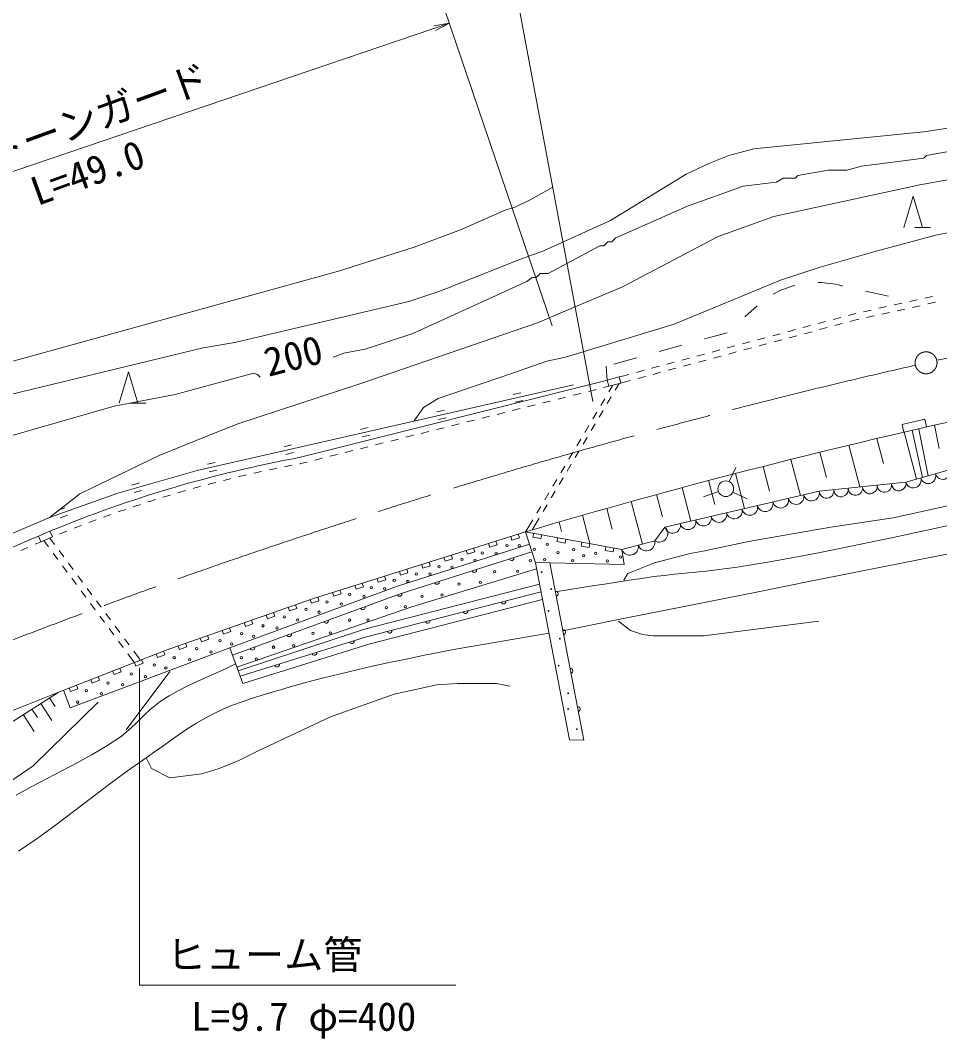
# Model space of a CAD drawing. Units: millimetres, scale not verified. Extents: x 40000 to 680000, y 20000 to 380000.
# Drawn here: x 404547 to 463188, y 246969 to 311965 of the extents above; entities that cross this region are included whole.
import ezdxf
from ezdxf.enums import TextEntityAlignment as Align

# ---------------------------------------------------------------- set-up
doc = ezdxf.new("R2010")
doc.units = ezdxf.units.MM
doc.header["$LTSCALE"] = 1000
doc.linetypes.add('CHAIN', pattern=[18.5, 12, -1.5, 3.5, -1.5])
for name, color, linetype, lineweight in [('M-BGD', 7, 'Continuous', 13), ('M-BMK', 2, 'CHAIN', 13), ('M-STR-HTXT', 7, 'Continuous', 13)]:
    doc.layers.add(name, color=color, linetype=linetype, lineweight=lineweight)
doc.styles.add('ＭＳ ゴシック', font='')
doc.styles.get('ＭＳ ゴシック').set_extended_font_data('MS Gothic')

# ---------------------------------------------------------------- blocks, each defined once
blk = doc.blocks.new('針葉樹林')
at = {"color": 7, "linetype": 'Continuous', "lineweight": 13}
for p, q in [((-0.6, -1), (0, 1)), ((0, 1), (0.6, -1)), ((0.1, -1), (1.1, -1))]:
    blk.add_line(p, q, dxfattribs=at)
blk = doc.blocks.new('電力柱1')
at = {"color": 7, "linetype": 'Continuous', "lineweight": 13}
for p, q in [((0.4, 0.311), (1.186, 0.93)), ((-0.49, 0.061), (-1.483, 0.18)), ((0.316, -0.391), (0.934, -1.176))]:
    blk.add_line(p, q, dxfattribs=at)
blk.add_circle((0.007, 0.002), 0.5, dxfattribs=at)
blk = doc.blocks.new('open_arrow')
at = {"color": 0, "linetype": 'Continuous', "lineweight": -2}
blk.add_lwpolyline([(7.5, 1.25), (0, 0), (7.5, -1.25)], dxfattribs=at)

msp = doc.modelspace()

# ---------------------------------------------------------------- linework, layer by layer
at = {"layer": 'M-BGD'}
for p, q in [((438473, 301301), (437118, 300539)), ((437880, 297237), (436441, 296729)), ((456919, 295029), (456990, 295013)), ((458454, 294689), (459919, 294365)), ((460291, 293800), (460780, 293908)), ((461268, 294016), (461756, 294123)), ((462244, 294231), (462733, 294339)), ((462429, 293862), (462918, 293970)), ((438727, 293173), (437541, 292665)), ((451539, 293753), (450752, 293037)), ((457367, 293132), (457850, 293262)), ((458338, 293369), (458826, 293477)), ((459315, 293585), (459803, 293692)), ((459500, 293216), (459988, 293324)), ((460476, 293431), (460965, 293539)), ((461453, 293647), (461941, 293754)), ((454470, 292353), (454953, 292483)), ((455436, 292613), (455918, 292743)), ((456401, 292872), (456884, 293002)), ((456496, 292484), (456979, 292613)), ((457462, 292743), (457945, 292873)), ((457945, 292873), (458035, 292893)), ((458523, 293001), (459011, 293108)), ((449642, 292028), (448197, 291628)), ((452538, 291834), (453021, 291964)), ((453504, 292094), (453987, 292223)), ((453599, 291705), (454082, 291835)), ((454565, 291965), (455048, 292094)), ((455531, 292224), (456014, 292354)), ((446751, 291228), (445305, 290828)), ((449641, 291055), (450124, 291185)), ((450607, 291315), (451090, 291445)), ((451573, 291575), (452056, 291704)), ((451668, 291186), (452151, 291316)), ((452633, 291445), (453116, 291575)), ((447710, 290536), (448193, 290666)), ((448676, 290796), (449158, 290926)), ((448771, 290407), (449253, 290537)), ((449736, 290667), (450219, 290797)), ((450702, 290926), (451185, 291056)), ((438134, 290209), (435933, 289447)), ((439319, 290463), (438134, 290209)), ((441917, 289890), (441974, 288995)), ((443860, 290428), (442414, 290027)), ((444813, 289758), (445295, 289887)), ((445778, 290017), (446261, 290147)), ((446744, 290277), (447227, 290406)), ((446839, 289888), (447322, 290018)), ((447805, 290148), (448288, 290277)), ((442746, 289202), (442881, 289238)), ((442881, 289238), (443364, 289368)), ((443847, 289498), (444330, 289628)), ((443942, 289109), (444425, 289239)), ((444908, 289369), (445391, 289499)), ((445873, 289629), (446356, 289758)), ((415825, 283233), (439826, 288695)), ((422342, 284061), (441655, 288909)), ((441655, 288909), (441973, 288995)), ((441755, 288522), (442077, 288608)), ((442746, 289202), (441974, 288995)), ((441974, 288995), (441974, 288994)), ((441974, 288995), (442077, 288608)), ((442077, 288608), (442850, 288816)), ((442079, 288247), (442334, 288677)), ((442494, 288359), (442749, 288789)), ((442850, 288816), (442746, 289202)), ((442850, 288816), (442976, 288850)), ((442976, 288850), (443459, 288980)), ((435991, 288078), (436478, 288189)), ((439815, 288035), (440300, 288156)), ((440785, 288278), (441270, 288400)), ((436102, 287591), (436589, 287702)), ((436906, 287304), (437391, 287426)), ((437876, 287548), (438361, 287669)), ((438845, 287791), (439330, 287913)), ((441569, 287387), (441824, 287817)), ((441984, 287499), (442239, 287929)), ((431116, 286969), (431603, 287080)), ((433996, 286574), (434481, 286696)), ((434966, 286817), (435451, 286939)), ((435936, 287061), (436421, 287183)), ((441058, 286527), (441313, 286957)), ((441473, 286639), (441728, 287069)), ((431226, 286481), (431714, 286592)), ((432056, 286087), (432541, 286209)), ((433026, 286330), (433511, 286452)), ((440548, 285668), (440803, 286098)), ((440963, 285779), (441218, 286209)), ((460790, 286167), (460897, 285678)), ((461039, 282485), (474227, 286296)), ((462252, 286503), (462359, 286015)), ((462860, 286129), (463154, 284630)), ((426240, 285860), (426728, 285970)), ((426351, 285372), (426839, 285483)), ((429146, 285356), (429631, 285478)), ((430116, 285600), (430601, 285722)), ((431086, 285843), (431571, 285965)), ((440452, 284919), (440708, 285349)), ((460924, 285685), (461712, 282679)), ((461435, 285803), (462098, 282790)), ((461868, 285879), (462454, 282895)), ((421365, 284750), (421852, 284861)), ((426237, 284626), (426722, 284748)), ((427207, 284869), (427692, 284991)), ((428177, 285113), (428661, 285235)), ((440037, 284808), (440293, 285238)), ((457406, 284853), (458107, 282181)), ((459176, 285275), (459597, 283671)), ((421476, 284263), (421963, 284373)), ((424297, 284139), (424782, 284261)), ((425267, 284382), (425752, 284504)), ((439527, 283948), (439782, 284378)), ((439942, 284059), (440197, 284489)), ((455548, 284401), (455975, 282776)), ((416489, 283641), (416977, 283752)), ((422427, 283670), (422842, 283774)), ((423327, 283895), (423812, 284017)), ((439016, 283088), (439272, 283518)), ((439432, 283199), (439687, 283629)), ((451924, 283493), (452340, 281904)), ((453701, 283942), (454307, 281632)), ((410773, 281789), (415825, 283233)), ((416600, 283153), (417088, 283264)), ((438921, 282339), (439176, 282769)), ((450156, 283037), (450742, 280801)), ((411659, 282303), (412139, 282440)), ((438506, 282228), (438761, 282658)), ((446762, 282139), (447322, 280005)), ((448454, 282591), (448854, 281068)), ((455508, 281911), (461039, 282485)), ((406405, 280235), (410773, 281789)), ((411796, 281822), (412277, 281959)), ((437996, 281368), (438251, 281798)), ((438411, 281480), (438666, 281909)), ((445133, 281697), (445509, 280266)), ((445659, 279618), (455508, 281911)), ((406914, 280681), (407385, 280849)), ((437485, 280508), (437740, 280938)), ((437900, 280620), (438156, 281050)), ((441953, 280814), (442299, 279496)), ((443513, 281251), (444226, 278532)), ((400868, 277860), (406405, 280235)), ((407081, 280210), (407552, 280378)), ((437390, 279760), (437645, 280190)), ((440402, 280373), (440877, 278563)), ((436779, 279319), (436975, 279648)), ((436975, 279648), (437230, 280078)), ((437202, 279444), (437390, 279760)), ((438909, 279943), (439065, 279350)), ((445018, 278741), (445659, 279618)), ((406432, 279357), (405694, 279048)), ((405694, 279048), (405849, 278679)), ((405849, 278679), (406586, 278989)), ((406424, 278920), (406722, 278519)), ((406586, 278989), (406432, 279357)), ((436779, 279319), (423175, 275042)), ((435832, 279021), (435907, 278782)), ((436381, 278931), (435907, 278782)), ((436306, 279170), (436381, 278931)), ((437408, 277347), (436779, 279319)), ((442915, 278187), (436780, 279318)), ((437291, 279224), (437246, 278978)), ((437757, 278884), (437246, 278978)), ((437802, 279130), (437757, 278884)), ((438825, 278941), (438779, 278695)), ((439336, 278847), (439291, 278601)), ((406044, 278761), (406342, 278359)), ((428614, 275843), (437032, 278526)), ((433463, 278276), (433538, 278038)), ((434410, 278574), (434485, 278336)), ((434959, 278485), (434485, 278336)), ((434884, 278723), (434959, 278485)), ((439291, 278601), (438779, 278695)), ((440359, 278658), (440313, 278413)), ((440825, 278318), (440313, 278413)), ((440870, 278564), (440825, 278318)), ((441893, 278376), (441847, 278130)), ((442404, 278282), (442359, 278036)), ((442915, 278187), (445018, 278741)), ((443067, 277226), (442915, 278187)), ((406640, 277958), (406938, 277556)), ((407020, 278117), (407318, 277716)), ((428776, 275370), (437184, 278050)), ((431568, 277681), (431643, 277442)), ((432117, 277591), (431643, 277442)), ((432042, 277830), (432117, 277591)), ((432989, 278127), (433064, 277889)), ((433538, 278038), (433064, 277889)), ((442359, 278036), (441847, 278130)), ((407236, 277155), (407534, 276754)), ((407616, 277314), (407914, 276913)), ((429199, 276936), (429274, 276697)), ((429516, 274536), (437481, 276963)), ((430147, 277234), (430221, 276995)), ((430695, 277144), (430221, 276995)), ((430620, 277383), (430695, 277144)), ((437403, 277363), (443067, 277226)), ((437408, 277347), (439570, 266038)), ((438329, 277341), (440494, 266016)), ((407832, 276352), (408130, 275951)), ((408212, 276511), (408510, 276110)), ((427304, 276340), (427379, 276102)), ((427853, 276251), (427379, 276102)), ((427778, 276489), (427853, 276251)), ((428725, 276787), (428800, 276549)), ((429274, 276697), (428800, 276549)), ((408808, 275709), (409106, 275307)), ((417899, 271921), (428614, 275843)), ((424935, 275596), (425010, 275357)), ((425883, 275893), (425958, 275655)), ((426431, 275804), (425958, 275655)), ((426356, 276042), (426431, 275804)), ((437669, 275979), (426499, 273107)), ((408428, 275549), (408726, 275148)), ((423175, 275042), (413792, 271754)), ((418071, 271452), (428776, 275370)), ((423041, 274996), (423124, 274760)), ((423514, 275149), (423589, 274910)), ((424461, 275447), (424536, 275208)), ((425010, 275357), (424536, 275208)), ((437763, 275487), (426636, 272626)), ((437858, 274995), (426773, 272145)), ((409024, 274746), (409322, 274345)), ((409404, 274906), (409702, 274504)), ((418357, 270670), (429516, 274536)), ((421635, 274503), (421718, 274267)), ((422187, 274431), (421718, 274267)), ((422104, 274667), (422187, 274431)), ((423254, 274805), (423124, 274760)), ((423589, 274910), (423254, 274805)), ((409620, 273943), (409918, 273542)), ((410000, 274103), (410298, 273701)), ((419292, 273682), (419375, 273446)), ((420229, 274010), (420312, 273774)), ((420781, 273938), (420312, 273774)), ((420698, 274174), (420781, 273938)), ((410216, 273140), (410514, 272739)), ((410596, 273300), (410894, 272898)), ((417417, 273025), (417500, 272789)), ((417886, 273189), (417969, 272953)), ((426499, 273107), (418435, 270456)), ((418823, 273517), (418906, 273281)), ((419375, 273446), (418906, 273281)), ((410812, 272337), (411110, 271936)), ((411192, 272497), (411490, 272095)), ((416011, 272532), (416094, 272296)), ((416562, 272460), (416094, 272296)), ((416480, 272696), (416562, 272460)), ((417969, 272953), (417500, 272789)), ((426636, 272626), (418565, 270101)), ((413792, 271754), (406734, 268987)), ((407719, 268086), (417899, 271921)), ((411788, 271694), (412086, 271292)), ((413669, 271706), (413761, 271473)), ((414605, 272039), (414688, 271803)), ((415156, 271968), (414688, 271803)), ((415074, 272203), (415156, 271968)), ((418737, 269631), (417899, 271921)), ((426773, 272145), (418737, 269631)), ((411408, 271535), (411706, 271133)), ((411706, 271133), (411819, 270981)), ((412086, 271292), (412205, 271132)), ((412282, 271162), (412374, 270930)), ((413207, 271525), (413298, 271292)), ((413761, 271473), (413298, 271292)), ((410433, 270437), (410524, 270205)), ((410986, 270386), (410524, 270205)), ((410895, 270619), (410986, 270386)), ((414089, 270397), (411295, 266672)), ((411820, 270981), (411911, 270748)), ((412374, 270930), (411911, 270748)), ((409046, 269894), (409137, 269661)), ((409599, 269842), (409137, 269661)), ((409508, 270075), (409599, 269842)), ((407719, 268086), (407296, 269208)), ((407659, 269350), (407750, 269117)), ((408212, 269298), (407750, 269117)), ((408121, 269531), (408212, 269298)), ((394477, 261088), (406950, 269073)), ((406413, 268729), (406767, 268176)), ((405287, 268008), (405635, 267464)), ((405846, 268366), (406548, 267269)), ((404729, 267651), (405420, 266571)), ((440494, 266016), (439570, 266038))]:
    msp.add_line(p, q, dxfattribs=at)
for points in [[(491474, 310783), (490966, 310699), (481483, 308159), (477165, 307143), (476149, 306973), (462179, 304857), (451342, 303756), (449733, 303333), (448463, 302825), (447024, 302147), (442198, 299184), (437880, 297237)], [(492067, 306889), (485124, 305534), (484870, 305365), (479790, 304349), (472847, 303333), (467598, 302486), (461925, 301470), (452612, 299438), (449056, 298168), (442960, 294951), (438727, 293173)], [(472255, 304772), (466667, 303925), (465651, 303925), (462349, 303333), (462179, 303163), (458200, 302655), (457269, 302401), (456083, 302401), (454136, 302063), (453967, 301893), (453205, 301893), (452781, 301639), (450665, 301385), (447109, 300115), (442537, 298083), (442283, 297829), (442029, 297829), (441775, 297575), (441521, 297575), (438219, 295797)], [(437118, 300539), (436102, 300031), (435509, 299861)], [(435509, 299861), (432631, 298591), (429667, 297491), (424841, 295967), (403759, 290125), (395631, 288262), (394277, 287839), (392837, 287246), (391313, 286484), (388181, 284283), (386149, 281997)], [(465905, 298845), (462941, 298253), (459131, 297237), (455575, 296221), (453035, 295374), (446262, 292580), (439319, 290463)], [(436441, 296729), (431784, 294866), (431107, 294612), (429329, 294019), (418237, 291395)], [(438219, 295797), (437711, 295797), (437457, 295543), (437203, 295543), (436864, 295289)], [(436864, 295289), (429583, 291987), (426535, 290971), (425180, 290717), (424503, 290463)], [(437541, 292665), (426196, 288770), (418491, 286230), (416544, 285468), (413411, 284198), (408331, 281743), (406384, 280219)], [(418237, 291395), (416205, 291056), (402489, 287754), (398425, 286230), (395631, 284960), (393345, 283521)], [(419846, 289193), (419677, 289363), (419423, 289447), (414427, 288093)], [(435933, 289447), (431191, 287839), (430260, 287246), (429667, 286399)], [(414427, 288093), (410533, 287331), (403421, 285299), (401558, 284537), (400119, 283605), (398933, 282420)], [(470392, 284537), (470223, 284113), (469715, 283605), (468868, 283013), (467513, 282251), (466159, 281658), (463703, 280981), (460232, 280219), (456253, 279626), (451003, 278695), (448209, 278102), (447278, 277933), (444992, 277340), (443299, 276663), (443045, 276239)], [(438684, 275485), (439467, 275608), (440249, 275734), (441032, 275861), (441814, 275987), (442597, 276111), (443380, 276232), (444164, 276348), (444948, 276458), (445614, 276541), (446280, 276614), (446947, 276682), (447615, 276747), (448282, 276814), (448949, 276887), (449614, 276969), (450277, 277065), (451319, 277233), (452359, 277409), (453397, 277594), (454434, 277786), (455470, 277984), (456505, 278189), (457539, 278398), (458572, 278612), (459605, 278829), (460637, 279049), (461669, 279272), (462700, 279495), (463731, 279720)], [(464072, 277984), (460958, 277362), (457844, 276741), (454729, 276119), (451615, 275498), (448500, 274876), (445386, 274255), (442271, 273632), (439157, 273009)], [(455491, 273615), (448125, 272683), (444907, 272683), (444230, 272768), (443468, 273022), (442706, 273615)], [(404430, 258928), (405615, 259745), (406780, 260592), (407932, 261459), (409079, 262334), (410229, 263205), (411388, 264062), (412565, 264894), (413097, 265266), (413627, 265643), (414157, 266021), (414690, 266394), (415229, 266757), (415777, 267104), (416336, 267431), (416910, 267731), (417493, 268001), (418087, 268246), (418689, 268471), (419299, 268678), (419913, 268873), (420530, 269059), (421149, 269239), (421767, 269418), (422826, 269716), (423890, 269996), (424958, 270262), (426030, 270515), (427104, 270757), (428180, 270990), (429257, 271218), (430334, 271442), (431322, 271639), (432312, 271824), (433303, 272001), (434296, 272172), (435289, 272339), (436283, 272506), (437276, 272674), (438268, 272847)], [(404285, 262519), (405243, 263052), (406214, 263562), (407192, 264063), (408165, 264569), (409126, 265095), (410066, 265655), (410974, 266264), (411304, 266521), (411617, 266798), (411919, 267089), (412216, 267386), (412514, 267683), (412818, 267970), (413135, 268242), (413470, 268490), (414036, 268849), (414621, 269176), (415220, 269478), (415829, 269764), (416443, 270041), (417059, 270315), (417672, 270593), (418277, 270884)], [(435763, 269466), (434917, 269635), (432461, 269635), (431107, 269551), (428397, 268958), (424333, 267519), (419677, 265317)], [(394531, 257189), (395293, 257443), (396224, 257951), (398425, 259645), (405368, 264386), (409517, 268450)], [(419677, 265317), (418491, 264725), (417221, 264217), (416121, 263878), (414089, 263624), (412903, 264217), (412565, 264894)]]:
    msp.add_lwpolyline(points, dxfattribs=at)
for centre in [(435580, 278431), (436372, 278431), (437324, 278211), (438156, 278521), (439841, 278170), (432713, 277569), (433555, 277499), (434026, 277970), (434898, 277930), (437075, 277470), (437996, 277539), (438848, 277990), (439780, 277469), (440482, 277789), (441254, 277940), (441986, 277459), (442838, 277719), (431259, 277088), (432091, 277058), (428392, 276216), (429264, 276165), (429806, 276627), (430678, 276617), (434809, 276768), (436273, 276788), (426928, 275764), (427791, 275684), (432523, 275986), (433887, 276086), (425555, 275333), (426477, 275193), (430177, 275204), (431441, 275284), (422768, 274371), (424101, 274842), (425014, 274702), (427892, 274482), (429095, 274543), (421384, 273890), (422237, 273689), (423600, 274190), (425546, 273680), (426729, 273680), (420021, 273318), (420923, 273188), (417274, 272376), (418668, 272827), (419420, 272647), (423220, 272838), (424323, 272858), (415791, 271865), (416703, 271654), (418026, 272165), (420694, 271956), (421987, 272051), (414357, 271283), (415339, 271153), (418649, 271294), (419601, 271199), (413084, 270812), (413826, 270622), (410136, 269679), (411630, 270251), (412522, 270080), (408753, 269188), (411069, 269569), (408202, 268446), (409715, 268987)]:
    msp.add_circle(centre, 75, dxfattribs=at)
for centre, radius, start, end in [((455402, 289447), 5785, 74.79144, 89.64833), ((455402, 289447), 5785, 104.50522, 119.36212), ((554859, -119571), 416000, 98.3334, 106.48978), ((554859, -119571), 416500, 102.84682, 103.05318), ((436756, 206037), 79344, 100.46709, 112.46946), ((436756, 206037), 78944, 100.85556, 101.21845), ((436756, 206037), 78944, 100.45792, 100.49267), ((436756, 206037), 78944, 103.03289, 103.39578), ((436756, 206037), 78944, 102.30711, 102.67), ((436756, 206037), 78944, 101.58134, 101.94423), ((461513, 282611), 490, 194.99377, 17.24508), ((462455, 282884), 490, 194.99377, 17.24508), ((463397, 283156), 490, 194.99377, 17.24508), ((436756, 206037), 78944, 105.21022, 105.57311), ((436756, 206037), 78944, 104.48445, 104.84734), ((436756, 206037), 78944, 103.75867, 104.12156), ((456894, 282019), 465, 181.5703, 10.26582), ((457816, 282115), 465, 181.5703, 10.26582), ((458738, 282211), 465, 181.5703, 10.26582), ((459660, 282306), 465, 181.5703, 10.26582), ((460582, 282402), 465, 181.5703, 10.26582), ((436756, 206037), 78944, 106.66178, 107.02467), ((436756, 206037), 78944, 105.936, 106.29889), ((453044, 281343), 506, 193.74909, 12.46933), ((454029, 281573), 506, 193.74909, 12.46933), ((455014, 281802), 506, 193.74909, 12.46933), ((455972, 281924), 465, 181.5703, 10.26582), ((436756, 206037), 78944, 108.11333, 108.47622), ((436756, 206037), 78944, 107.38756, 107.75045), ((451074, 280885), 506, 193.74909, 12.46933), ((452059, 281114), 506, 193.74909, 12.46933), ((436756, 206037), 78944, 109.56489, 109.92778), ((436756, 206037), 78944, 108.83911, 109.202), ((448120, 280197), 506, 193.74909, 12.46933), ((449105, 280426), 506, 193.74909, 12.46933), ((450089, 280655), 506, 193.74909, 12.46933), ((436756, 206037), 78944, 111.01644, 111.37933), ((436756, 206037), 78944, 110.29067, 110.65356), ((445302, 279206), 545, 238.57119, 49.11244), ((446150, 279738), 506, 193.74909, 12.46933), ((447135, 279967), 506, 193.74909, 12.46933), ((436756, 206037), 79344, 113.04723, 124.55511), ((436756, 206037), 78944, 111.74222, 112.10511), ((436756, 206037), 78944, 113.69576, 114.05865), ((436756, 206037), 78944, 113.04862, 113.33287), ((443429, 278370), 546, 199.52732, 9.95981), ((444481, 278646), 546, 199.52732, 9.95981), ((435886, 277636), 150, 197.67839, 17.67839), ((433504, 276877), 150, 197.67839, 17.67839), ((431122, 276118), 150, 197.67839, 17.67839), ((428741, 275357), 150, 200.10241, 18.28944), ((438708, 275362), 150, 280.82389, 100.82389), ((426393, 274498), 150, 200.10241, 20.10241), ((432947, 274249), 150, 194.42049, 14.42049), ((435368, 274871), 150, 194.42049, 14.42049), ((424045, 273638), 150, 200.10241, 20.10241), ((430526, 273626), 150, 194.42049, 14.42049), ((428105, 273003), 150, 194.42049, 14.42049), ((439177, 272906), 150, 280.82389, 100.82389), ((421697, 272779), 150, 200.10241, 20.10241), ((425697, 272332), 150, 197.36791, 17.36791), ((419350, 271920), 150, 200.10241, 20.10241), ((423311, 271586), 150, 197.36791, 17.36791), ((420925, 270840), 150, 197.36791, 17.36791), ((439646, 270450), 150, 280.82389, 100.82389), ((508418, 11985), 276388, 111.58641, 117.72157), ((440116, 267995), 150, 280.82389, 100.82389)]:
    msp.add_arc(centre, radius, start, end, dxfattribs=at)
at = {"layer": 'M-BMK'}
msp.add_circle((462322, 290108), 700, dxfattribs=at)
for start, end in [(98.45952, 102.63266), (102.82364, 114.9496)]:
    msp.add_arc((554859, -119571), 420000, start, end, dxfattribs=at)
at = {"layer": 'M-STR-HTXT'}
for p, q in [((438481, 292469), (431590, 312736)), ((382864, 295114), (431912, 311789))]:
    msp.add_line(p, q, dxfattribs=at)
for points in [[(441060, 287633), (436168, 313779), (455416, 320315)], [(412148, 270631), (412148, 250391), (432318, 250391)]]:
    msp.add_lwpolyline(points, dxfattribs=at)
for centre in [(437803, 276749), (438405, 275666), (438244, 274263), (438966, 272498), (438886, 270774), (439488, 269009), (439488, 268007), (440049, 266724)]:
    msp.add_circle(centre, 25, dxfattribs=at)

# ---------------------------------------------------------------- block references
at = {"layer": 'M-BGD', "xscale": 1000, "yscale": 1000}
for name, p, rotation in [('針葉樹林', (461499, 299738), 359.947), ('針葉樹林', (411445, 288540), 359.947), ('電力柱1', (449542, 282064), 26.56505)]:
    msp.add_blockref(name, p, dxfattribs=dict(at, rotation=rotation))
at = {"layer": 'M-STR-HTXT', "xscale": 133, "yscale": 133, "rotation": 198.8}
msp.add_blockref('open_arrow', (431912, 311789), dxfattribs=at)
at = {"layer": 'M-STR-HTXT'}
for p, rotation in [((441060, 287633), 100.6), ((412148, 270631), 270)]:
    msp.add_blockref('open_arrow', p, dxfattribs=dict(at, rotation=rotation))

# ---------------------------------------------------------------- texts
at = {"layer": 'M-BGD', "style": 'ＭＳ ゴシック'}
msp.add_text('200', height=1833, rotation=14.231, dxfattribs=at).set_placement((422314, 289139), align=Align.BOTTOM_CENTER)
at = {"layer": 'M-STR-HTXT', "style": 'ＭＳ ゴシック'}
for s, p in [('ストーンガード', (416953, 307059)), ('L=49.0', (412851, 302150))]:
    msp.add_text(s, height=1833, rotation=20, dxfattribs=at).set_placement(p, align=Align.BOTTOM_RIGHT)
msp.add_text('ヒューム管', height=1833, dxfattribs=at).set_placement((420122, 250862), align=Align.BOTTOM_CENTER)
msp.add_text('L=9.7 φ=400', height=1833, dxfattribs=at).set_placement((429801, 246918), align=Align.BOTTOM_RIGHT)

doc.saveas('drawing.dxf')
